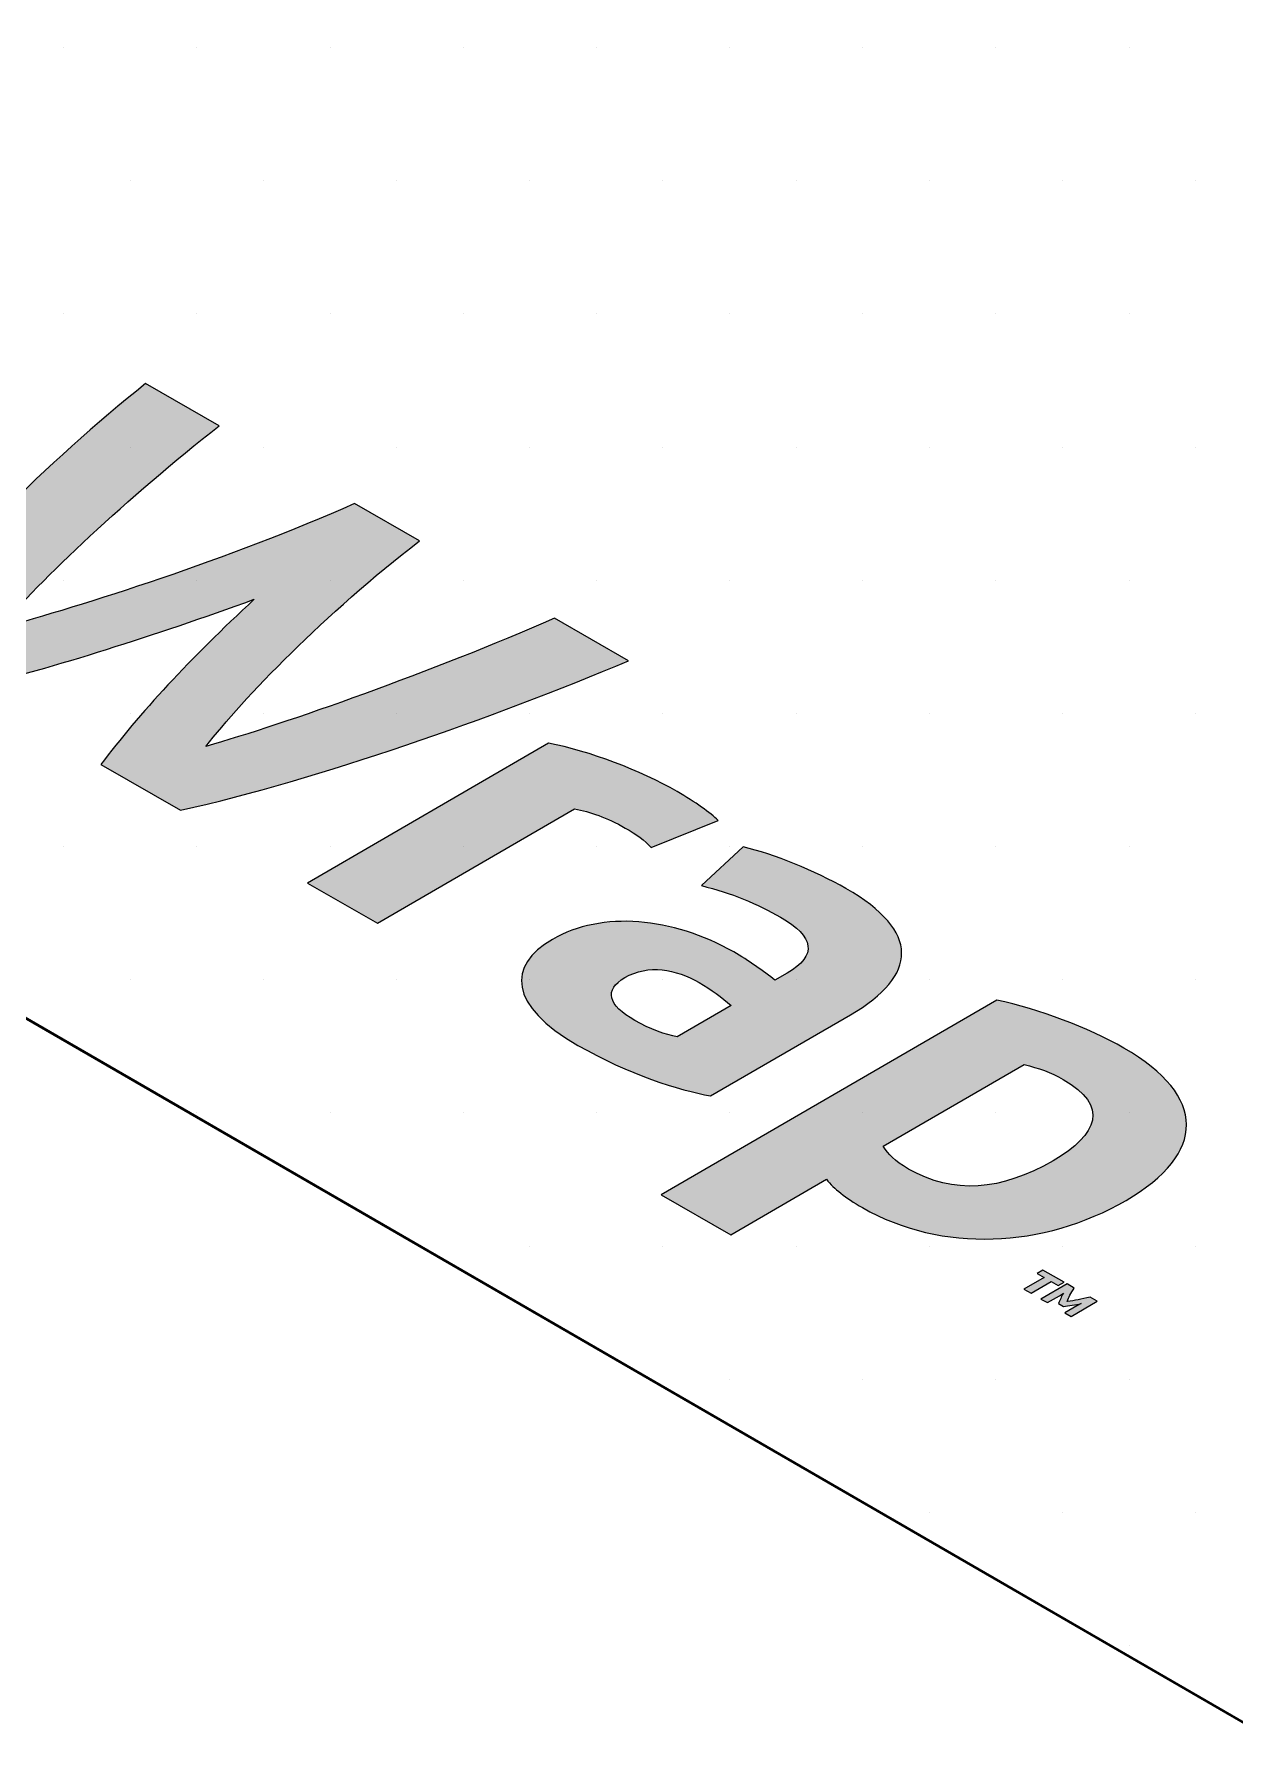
# Model space of a CAD drawing. Header units: inches. Extents: x -26 to 76, y -16 to 22.
# Drawn here: x -4.2837 to -4.1146, y 6.8424 to 7.0841 of the extents above; entities that cross this region are included whole.
import ezdxf

# ---------------------------------------------------------------- set-up
doc = ezdxf.new("R2010")
doc.units = ezdxf.units.IN
doc.header["$MEASUREMENT"] = 0
for name, color, linetype, lineweight in [('.ATI-HATCH', 7, 'Continuous', 0), ('G-ANNO-TTLB', 7, 'Continuous', 0), ('LOGOS', 7, 'Continuous', 0), ('TYVEK', 7, 'Continuous', 0)]:
    doc.layers.add(name, color=color, linetype=linetype, lineweight=lineweight)

# ---------------------------------------------------------------- blocks, each defined once
blk = doc.blocks.new('Block_264')
at = {"layer": 'LOGOS', "true_color": 0x000000, "transparency": 33554687}
h = blk.add_hatch(color=18, dxfattribs=at)
h.dxf.hatch_style = 2
edge = h.paths.add_edge_path()
edge.add_spline(control_points=[(-4.21042, 7.00188), (-4.21042, 7.00188), (-4.19999, 6.99589), (-4.19999, 6.99589), (-4.21922, 6.98786), (-4.24342, 6.97926), (-4.26309, 6.97485), (-4.26309, 6.97485), (-4.27431, 6.98129), (-4.27431, 6.98129), (-4.26896, 6.98844), (-4.26169, 6.99629), (-4.25271, 7.00456), (-4.26704, 6.99937), (-4.28053, 6.99509), (-4.29296, 6.99199), (-4.29296, 6.99199), (-4.30418, 6.99844), (-4.30418, 6.99844), (-4.29629, 7.00962), (-4.28188, 7.02384), (-4.26802, 7.03494), (-4.26802, 7.03494), (-4.25766, 7.029), (-4.25766, 7.029), (-4.27039, 7.01904), (-4.28318, 7.007), (-4.28854, 7.0005), (-4.27718, 7.00355), (-4.2561, 7.01026), (-4.23858, 7.01804), (-4.23858, 7.01804), (-4.22943, 7.01279), (-4.22943, 7.01279), (-4.24273, 7.00259), (-4.25439, 6.99046), (-4.25953, 6.98385), (-4.24838, 6.98702), (-4.22752, 6.99443), (-4.21042, 7.00188)], knot_values=[0, 0, 0, 0, 1, 1, 1, 2, 2, 2, 3, 3, 3, 4, 4, 4, 5, 5, 5, 6, 6, 6, 7, 7, 7, 8, 8, 8, 9, 9, 9, 10, 10, 10, 11, 11, 11, 12, 12, 12, 13, 13, 13, 13], degree=3, periodic=0)
h = blk.add_hatch(color=18, dxfattribs=at)
h.dxf.hatch_style = 2
edge = h.paths.add_edge_path()
edge.add_spline(control_points=[(-4.19317, 6.97749), (-4.1906, 6.97602), (-4.18845, 6.97446), (-4.18738, 6.97343), (-4.18738, 6.97343), (-4.19681, 6.9696), (-4.19681, 6.9696), (-4.1976, 6.97055), (-4.19896, 6.97149), (-4.20046, 6.97235), (-4.20311, 6.97387), (-4.20539, 6.97461), (-4.2076, 6.97506), (-4.2076, 6.97506), (-4.23537, 6.95893), (-4.23537, 6.95893), (-4.23537, 6.95893), (-4.24523, 6.96459), (-4.24523, 6.96459), (-4.24523, 6.96459), (-4.21129, 6.9843), (-4.21129, 6.9843), (-4.20552, 6.98319), (-4.19831, 6.98045), (-4.19317, 6.97749)], knot_values=[0, 0, 0, 0, 1, 1, 1, 2, 2, 2, 3, 3, 3, 4, 4, 4, 5, 5, 5, 6, 6, 6, 7, 7, 7, 8, 8, 8, 8], degree=3, periodic=0)
h = blk.add_hatch(color=18, dxfattribs=at)
h.dxf.hatch_style = 2
edge = h.paths.add_edge_path()
edge.add_spline(control_points=[(-4.19313, 6.94294), (-4.19313, 6.94294), (-4.18555, 6.94735), (-4.18555, 6.94735), (-4.18684, 6.94849), (-4.18834, 6.9496), (-4.19006, 6.95059), (-4.19334, 6.95247), (-4.19719, 6.95321), (-4.20052, 6.95128), (-4.2035, 6.94955), (-4.20291, 6.94741), (-4.19912, 6.94524), (-4.19698, 6.94401), (-4.19477, 6.94323), (-4.19313, 6.94294)], knot_values=[0, 0, 0, 0, 1, 1, 1, 2, 2, 2, 3, 3, 3, 4, 4, 4, 5, 5, 5, 5], degree=3, periodic=0)
edge = h.paths.add_edge_path()
edge.add_spline(control_points=[(-4.20714, 6.94174), (-4.21693, 6.94736), (-4.21711, 6.95295), (-4.21073, 6.95665), (-4.20372, 6.96072), (-4.19382, 6.95979), (-4.18518, 6.9549), (-4.18318, 6.95376), (-4.18089, 6.95211), (-4.17938, 6.95092), (-4.17938, 6.95092), (-4.17768, 6.95191), (-4.17768, 6.95191), (-4.17336, 6.95442), (-4.17381, 6.95705), (-4.1786, 6.9598), (-4.18174, 6.9616), (-4.18559, 6.96324), (-4.18973, 6.96423), (-4.18973, 6.96423), (-4.18386, 6.96969), (-4.18386, 6.96969), (-4.17951, 6.96867), (-4.17373, 6.96633), (-4.16938, 6.96383), (-4.15887, 6.9578), (-4.15918, 6.9516), (-4.16875, 6.94604), (-4.16875, 6.94604), (-4.18845, 6.93461), (-4.18845, 6.93461), (-4.19286, 6.93543), (-4.19999, 6.93764), (-4.20714, 6.94174)], knot_values=[0, 0, 0, 0, 1, 1, 1, 2, 2, 2, 3, 3, 3, 4, 4, 4, 5, 5, 5, 6, 6, 6, 7, 7, 7, 8, 8, 8, 9, 9, 9, 10, 10, 10, 11, 11, 11, 11], degree=3, periodic=0)
h = blk.add_hatch(color=18, dxfattribs=at)
h.dxf.hatch_style = 2
edge = h.paths.add_edge_path()
edge.add_spline(control_points=[(-4.16055, 6.92432), (-4.15426, 6.92071), (-4.14751, 6.92125), (-4.14021, 6.92549), (-4.13383, 6.92919), (-4.13229, 6.93322), (-4.1388, 6.93695), (-4.14058, 6.93797), (-4.14222, 6.93851), (-4.14429, 6.93904), (-4.14429, 6.93904), (-4.16413, 6.92752), (-4.16413, 6.92752), (-4.16334, 6.92641), (-4.16262, 6.92551), (-4.16055, 6.92432)], knot_values=[0, 0, 0, 0, 1, 1, 1, 2, 2, 2, 3, 3, 3, 4, 4, 4, 5, 5, 5, 5], degree=3, periodic=0)
edge = h.paths.add_edge_path()
edge.add_spline(control_points=[(-4.16706, 6.91889), (-4.16956, 6.92033), (-4.17099, 6.92148), (-4.17214, 6.92287), (-4.17214, 6.92287), (-4.1856, 6.91506), (-4.1856, 6.91506), (-4.1856, 6.91506), (-4.19539, 6.92068), (-4.19539, 6.92068), (-4.19539, 6.92068), (-4.14813, 6.94812), (-4.14813, 6.94812), (-4.14221, 6.94685), (-4.13529, 6.94426), (-4.13022, 6.94135), (-4.1185, 6.93462), (-4.11858, 6.92649), (-4.12992, 6.91991), (-4.14154, 6.91316), (-4.15591, 6.91249), (-4.16706, 6.91889)], knot_values=[0, 0, 0, 0, 1, 1, 1, 2, 2, 2, 3, 3, 3, 4, 4, 4, 5, 5, 5, 6, 6, 6, 7, 7, 7, 7], degree=3, periodic=0)
h = blk.add_hatch(color=18, dxfattribs=at)
h.dxf.hatch_style = 2
edge = h.paths.add_edge_path()
edge.add_spline(control_points=[(-4.13722, 6.90755), (-4.13772, 6.90683), (-4.138, 6.90627), (-4.13821, 6.90566), (-4.13715, 6.90579), (-4.13622, 6.90598), (-4.135, 6.90628), (-4.135, 6.90628), (-4.13398, 6.90569), (-4.13398, 6.90569), (-4.13398, 6.90569), (-4.13764, 6.90356), (-4.13764, 6.90356), (-4.13764, 6.90356), (-4.13854, 6.90407), (-4.13854, 6.90407), (-4.13854, 6.90407), (-4.13685, 6.90506), (-4.13685, 6.90506), (-4.13685, 6.90506), (-4.13623, 6.90536), (-4.13623, 6.90536), (-4.13707, 6.90521), (-4.13799, 6.90507), (-4.13875, 6.90497), (-4.13875, 6.90497), (-4.13944, 6.90536), (-4.13944, 6.90536), (-4.13927, 6.90582), (-4.13902, 6.90636), (-4.13876, 6.90685), (-4.13876, 6.90685), (-4.13932, 6.90648), (-4.13932, 6.90648), (-4.13932, 6.90648), (-4.14101, 6.9055), (-4.14101, 6.9055), (-4.14101, 6.9055), (-4.14191, 6.90601), (-4.14191, 6.90601), (-4.14191, 6.90601), (-4.13824, 6.90814), (-4.13824, 6.90814), (-4.13824, 6.90814), (-4.13722, 6.90755), (-4.13722, 6.90755)], knot_values=[0, 0, 0, 0, 1, 1, 1, 2, 2, 2, 3, 3, 3, 4, 4, 4, 5, 5, 5, 6, 6, 6, 7, 7, 7, 8, 8, 8, 9, 9, 9, 10, 10, 10, 11, 11, 11, 12, 12, 12, 13, 13, 13, 14, 14, 14, 15, 15, 15, 15], degree=3, periodic=0)
edge = h.paths.add_edge_path()
edge.add_spline(control_points=[(-4.14146, 6.90904), (-4.14146, 6.90904), (-4.14245, 6.90962), (-4.14245, 6.90962), (-4.14245, 6.90962), (-4.14164, 6.91009), (-4.14164, 6.91009), (-4.14164, 6.91009), (-4.13865, 6.90837), (-4.13865, 6.90837), (-4.13865, 6.90837), (-4.13947, 6.9079), (-4.13947, 6.9079), (-4.13947, 6.9079), (-4.14046, 6.90847), (-4.14046, 6.90847), (-4.14046, 6.90847), (-4.14331, 6.90682), (-4.14331, 6.90682), (-4.14331, 6.90682), (-4.14431, 6.90739), (-4.14431, 6.90739), (-4.14431, 6.90739), (-4.14146, 6.90904), (-4.14146, 6.90904)], knot_values=[0, 0, 0, 0, 1, 1, 1, 2, 2, 2, 3, 3, 3, 4, 4, 4, 5, 5, 5, 6, 6, 6, 7, 7, 7, 8, 8, 8, 8], degree=3, periodic=0)
at = {"layer": 'LOGOS'}
for points, knots in [([(-4.21042, 7.00188), (-4.21042, 7.00188), (-4.19999, 6.99589), (-4.19999, 6.99589), (-4.21922, 6.98786), (-4.24342, 6.97926), (-4.26309, 6.97485), (-4.26309, 6.97485), (-4.27431, 6.98129), (-4.27431, 6.98129), (-4.26896, 6.98844), (-4.26169, 6.99629), (-4.25271, 7.00456), (-4.26704, 6.99937), (-4.28053, 6.99509), (-4.29296, 6.99199), (-4.29296, 6.99199), (-4.30418, 6.99844), (-4.30418, 6.99844), (-4.29629, 7.00962), (-4.28188, 7.02384), (-4.26802, 7.03494), (-4.26802, 7.03494), (-4.25766, 7.029), (-4.25766, 7.029), (-4.27039, 7.01904), (-4.28318, 7.007), (-4.28854, 7.0005), (-4.27718, 7.00355), (-4.2561, 7.01026), (-4.23858, 7.01804), (-4.23858, 7.01804), (-4.22943, 7.01279), (-4.22943, 7.01279), (-4.24273, 7.00259), (-4.25439, 6.99046), (-4.25953, 6.98385), (-4.24838, 6.98702), (-4.22752, 6.99443), (-4.21042, 7.00188)], [0, 0, 0, 0, 1, 1, 1, 2, 2, 2, 3, 3, 3, 4, 4, 4, 5, 5, 5, 6, 6, 6, 7, 7, 7, 8, 8, 8, 9, 9, 9, 10, 10, 10, 11, 11, 11, 12, 12, 12, 13, 13, 13, 13]), ([(-4.19317, 6.97749), (-4.1906, 6.97602), (-4.18845, 6.97446), (-4.18738, 6.97343), (-4.18738, 6.97343), (-4.19681, 6.9696), (-4.19681, 6.9696), (-4.1976, 6.97055), (-4.19896, 6.97149), (-4.20046, 6.97235), (-4.20311, 6.97387), (-4.20539, 6.97461), (-4.2076, 6.97506), (-4.2076, 6.97506), (-4.23537, 6.95893), (-4.23537, 6.95893), (-4.23537, 6.95893), (-4.24523, 6.96459), (-4.24523, 6.96459), (-4.24523, 6.96459), (-4.21129, 6.9843), (-4.21129, 6.9843), (-4.20552, 6.98319), (-4.19831, 6.98045), (-4.19317, 6.97749)], [0, 0, 0, 0, 1, 1, 1, 2, 2, 2, 3, 3, 3, 4, 4, 4, 5, 5, 5, 6, 6, 6, 7, 7, 7, 8, 8, 8, 8]), ([(-4.20714, 6.94174), (-4.21693, 6.94736), (-4.21711, 6.95295), (-4.21073, 6.95665), (-4.20372, 6.96072), (-4.19382, 6.95979), (-4.18518, 6.9549), (-4.18318, 6.95376), (-4.18089, 6.95211), (-4.17938, 6.95092), (-4.17938, 6.95092), (-4.17768, 6.95191), (-4.17768, 6.95191), (-4.17336, 6.95442), (-4.17381, 6.95705), (-4.1786, 6.9598), (-4.18174, 6.9616), (-4.18559, 6.96324), (-4.18973, 6.96423), (-4.18973, 6.96423), (-4.18386, 6.96969), (-4.18386, 6.96969), (-4.17951, 6.96867), (-4.17373, 6.96633), (-4.16938, 6.96383), (-4.15887, 6.9578), (-4.15918, 6.9516), (-4.16875, 6.94604), (-4.16875, 6.94604), (-4.18845, 6.93461), (-4.18845, 6.93461), (-4.19286, 6.93543), (-4.19999, 6.93764), (-4.20714, 6.94174)], [0, 0, 0, 0, 1, 1, 1, 2, 2, 2, 3, 3, 3, 4, 4, 4, 5, 5, 5, 6, 6, 6, 7, 7, 7, 8, 8, 8, 9, 9, 9, 10, 10, 10, 11, 11, 11, 11]), ([(-4.19313, 6.94294), (-4.19313, 6.94294), (-4.18555, 6.94735), (-4.18555, 6.94735), (-4.18684, 6.94849), (-4.18834, 6.9496), (-4.19006, 6.95059), (-4.19334, 6.95247), (-4.19719, 6.95321), (-4.20052, 6.95128), (-4.2035, 6.94955), (-4.20291, 6.94741), (-4.19912, 6.94524), (-4.19698, 6.94401), (-4.19477, 6.94323), (-4.19313, 6.94294)], [0, 0, 0, 0, 1, 1, 1, 2, 2, 2, 3, 3, 3, 4, 4, 4, 5, 5, 5, 5]), ([(-4.16706, 6.91889), (-4.16956, 6.92033), (-4.17099, 6.92148), (-4.17214, 6.92287), (-4.17214, 6.92287), (-4.1856, 6.91506), (-4.1856, 6.91506), (-4.1856, 6.91506), (-4.19539, 6.92068), (-4.19539, 6.92068), (-4.19539, 6.92068), (-4.14813, 6.94812), (-4.14813, 6.94812), (-4.14221, 6.94685), (-4.13529, 6.94426), (-4.13022, 6.94135), (-4.1185, 6.93462), (-4.11858, 6.92649), (-4.12992, 6.91991), (-4.14154, 6.91316), (-4.15591, 6.91249), (-4.16706, 6.91889)], [0, 0, 0, 0, 1, 1, 1, 2, 2, 2, 3, 3, 3, 4, 4, 4, 5, 5, 5, 6, 6, 6, 7, 7, 7, 7]), ([(-4.16055, 6.92432), (-4.15426, 6.92071), (-4.14751, 6.92125), (-4.14021, 6.92549), (-4.13383, 6.92919), (-4.13229, 6.93322), (-4.1388, 6.93695), (-4.14058, 6.93797), (-4.14222, 6.93851), (-4.14429, 6.93904), (-4.14429, 6.93904), (-4.16413, 6.92752), (-4.16413, 6.92752), (-4.16334, 6.92641), (-4.16262, 6.92551), (-4.16055, 6.92432)], [0, 0, 0, 0, 1, 1, 1, 2, 2, 2, 3, 3, 3, 4, 4, 4, 5, 5, 5, 5]), ([(-4.14146, 6.90904), (-4.14146, 6.90904), (-4.14245, 6.90962), (-4.14245, 6.90962), (-4.14245, 6.90962), (-4.14164, 6.91009), (-4.14164, 6.91009), (-4.14164, 6.91009), (-4.13865, 6.90837), (-4.13865, 6.90837), (-4.13865, 6.90837), (-4.13947, 6.9079), (-4.13947, 6.9079), (-4.13947, 6.9079), (-4.14046, 6.90847), (-4.14046, 6.90847), (-4.14046, 6.90847), (-4.14331, 6.90682), (-4.14331, 6.90682), (-4.14331, 6.90682), (-4.14431, 6.90739), (-4.14431, 6.90739), (-4.14431, 6.90739), (-4.14146, 6.90904), (-4.14146, 6.90904)], [0, 0, 0, 0, 1, 1, 1, 2, 2, 2, 3, 3, 3, 4, 4, 4, 5, 5, 5, 6, 6, 6, 7, 7, 7, 8, 8, 8, 8]), ([(-4.13722, 6.90755), (-4.13772, 6.90683), (-4.138, 6.90627), (-4.13821, 6.90566), (-4.13715, 6.90579), (-4.13622, 6.90598), (-4.135, 6.90628), (-4.135, 6.90628), (-4.13398, 6.90569), (-4.13398, 6.90569), (-4.13398, 6.90569), (-4.13764, 6.90356), (-4.13764, 6.90356), (-4.13764, 6.90356), (-4.13854, 6.90407), (-4.13854, 6.90407), (-4.13854, 6.90407), (-4.13685, 6.90506), (-4.13685, 6.90506), (-4.13685, 6.90506), (-4.13623, 6.90536), (-4.13623, 6.90536), (-4.13707, 6.90521), (-4.13799, 6.90507), (-4.13875, 6.90497), (-4.13875, 6.90497), (-4.13944, 6.90536), (-4.13944, 6.90536), (-4.13927, 6.90582), (-4.13902, 6.90636), (-4.13876, 6.90685), (-4.13876, 6.90685), (-4.13932, 6.90648), (-4.13932, 6.90648), (-4.13932, 6.90648), (-4.14101, 6.9055), (-4.14101, 6.9055), (-4.14101, 6.9055), (-4.14191, 6.90601), (-4.14191, 6.90601), (-4.14191, 6.90601), (-4.13824, 6.90814), (-4.13824, 6.90814), (-4.13824, 6.90814), (-4.13722, 6.90755), (-4.13722, 6.90755)], [0, 0, 0, 0, 1, 1, 1, 2, 2, 2, 3, 3, 3, 4, 4, 4, 5, 5, 5, 6, 6, 6, 7, 7, 7, 8, 8, 8, 9, 9, 9, 10, 10, 10, 11, 11, 11, 12, 12, 12, 13, 13, 13, 14, 14, 14, 15, 15, 15, 15])]:
    blk.add_open_spline(points, degree=3, knots=knots, dxfattribs=at)
blk = doc.blocks.new('Block_265')
at = {"layer": 'LOGOS', "true_color": 0x000000, "transparency": 33554687}
h = blk.add_hatch(color=18, dxfattribs=at)
h.dxf.hatch_style = 2
edge = h.paths.add_edge_path()
edge.add_spline(control_points=[(-4.37154, 7.13815), (-4.37382, 7.13683), (-4.37373, 7.1343), (-4.37167, 7.131), (-4.37167, 7.131), (-4.35922, 7.13823), (-4.35922, 7.13823), (-4.36493, 7.13941), (-4.36928, 7.13946), (-4.37154, 7.13815)], knot_values=[0, 0, 0, 0, 1, 1, 1, 2, 2, 2, 3, 3, 3, 3], degree=3, periodic=0)
h = blk.add_hatch(color=18, dxfattribs=at)
h.dxf.hatch_style = 2
edge = h.paths.add_edge_path()
edge.add_spline(control_points=[(-4.3588, 7.12496), (-4.35976, 7.1244), (-4.36065, 7.12455), (-4.36135, 7.12495), (-4.36188, 7.12526), (-4.36252, 7.12585), (-4.36301, 7.12634), (-4.36301, 7.12634), (-4.35111, 7.13326), (-4.35111, 7.13326), (-4.35025, 7.13297), (-4.34923, 7.1326), (-4.34869, 7.1323), (-4.348, 7.1319), (-4.34774, 7.13138), (-4.34869, 7.13083), (-4.34869, 7.13083), (-4.3588, 7.12496), (-4.3588, 7.12496)], knot_values=[0, 0, 0, 0, 1, 1, 1, 2, 2, 2, 3, 3, 3, 4, 4, 4, 5, 5, 5, 6, 6, 6, 6], degree=3, periodic=0)
edge = h.paths.add_edge_path()
edge.add_spline(control_points=[(-4.34512, 7.13384), (-4.34621, 7.13447), (-4.3481, 7.13518), (-4.35181, 7.13631), (-4.35181, 7.13631), (-4.36831, 7.12673), (-4.36831, 7.12673), (-4.36657, 7.12486), (-4.36509, 7.12351), (-4.364, 7.12288), (-4.3615, 7.12144), (-4.35856, 7.12151), (-4.35612, 7.12293), (-4.35612, 7.12293), (-4.34517, 7.12929), (-4.34517, 7.12929), (-4.34273, 7.13071), (-4.34262, 7.1324), (-4.34512, 7.13384)], knot_values=[0, 0, 0, 0, 1, 1, 1, 2, 2, 2, 3, 3, 3, 4, 4, 4, 5, 5, 5, 6, 6, 6, 6], degree=3, periodic=0)
h = blk.add_hatch(color=18, dxfattribs=at)
h.dxf.hatch_style = 2
edge = h.paths.add_edge_path()
edge.add_spline(control_points=[(-4.34889, 7.11704), (-4.34985, 7.11648), (-4.35079, 7.11632), (-4.35184, 7.1171), (-4.35288, 7.11786), (-4.3527, 7.11832), (-4.35157, 7.11898), (-4.35157, 7.11898), (-4.33361, 7.12941), (-4.33361, 7.12941), (-4.33448, 7.12981), (-4.33647, 7.13068), (-4.33733, 7.13104), (-4.33733, 7.13104), (-4.35549, 7.1205), (-4.35549, 7.1205), (-4.35839, 7.11881), (-4.3581, 7.11734), (-4.35512, 7.11519), (-4.3524, 7.11322), (-4.34897, 7.11304), (-4.34575, 7.11491), (-4.34575, 7.11491), (-4.32656, 7.12605), (-4.32656, 7.12605), (-4.32724, 7.1264), (-4.32952, 7.1275), (-4.33027, 7.12785), (-4.33027, 7.12785), (-4.34889, 7.11704), (-4.34889, 7.11704)], knot_values=[0, 0, 0, 0, 1, 1, 1, 2, 2, 2, 3, 3, 3, 4, 4, 4, 5, 5, 5, 6, 6, 6, 7, 7, 7, 8, 8, 8, 9, 9, 9, 10, 10, 10, 10], degree=3, periodic=0)
h = blk.add_hatch(color=18, dxfattribs=at)
h.dxf.hatch_style = 2
edge = h.paths.add_edge_path()
edge.add_spline(control_points=[(-4.32852, 7.11445), (-4.32956, 7.11385), (-4.33045, 7.11375), (-4.33185, 7.11455), (-4.33185, 7.11455), (-4.33305, 7.11524), (-4.33305, 7.11524), (-4.33305, 7.11524), (-4.32352, 7.12077), (-4.32352, 7.12077), (-4.32295, 7.12048), (-4.32266, 7.12032), (-4.32234, 7.12014), (-4.32083, 7.11928), (-4.32109, 7.11877), (-4.32215, 7.11815), (-4.32215, 7.11815), (-4.32852, 7.11445), (-4.32852, 7.11445)], knot_values=[0, 0, 0, 0, 1, 1, 1, 2, 2, 2, 3, 3, 3, 4, 4, 4, 5, 5, 5, 6, 6, 6, 6], degree=3, periodic=0)
edge = h.paths.add_edge_path()
edge.add_spline(control_points=[(-4.31876, 7.12198), (-4.31936, 7.12233), (-4.32161, 7.12353), (-4.32372, 7.12461), (-4.32372, 7.12461), (-4.3479, 7.11057), (-4.3479, 7.11057), (-4.34725, 7.11016), (-4.34556, 7.10909), (-4.34462, 7.10852), (-4.34462, 7.10852), (-4.33641, 7.11329), (-4.33641, 7.11329), (-4.33641, 7.11329), (-4.33507, 7.11252), (-4.33507, 7.11252), (-4.33147, 7.11046), (-4.32838, 7.11053), (-4.32531, 7.11232), (-4.32531, 7.11232), (-4.31819, 7.11645), (-4.31819, 7.11645), (-4.31518, 7.1182), (-4.31536, 7.12003), (-4.31876, 7.12198)], knot_values=[0, 0, 0, 0, 1, 1, 1, 2, 2, 2, 3, 3, 3, 4, 4, 4, 5, 5, 5, 6, 6, 6, 7, 7, 7, 8, 8, 8, 8], degree=3, periodic=0)
h = blk.add_hatch(color=18, dxfattribs=at)
h.dxf.hatch_style = 2
edge = h.paths.add_edge_path()
edge.add_spline(control_points=[(-4.32473, 7.10252), (-4.32568, 7.10197), (-4.3265, 7.10187), (-4.32775, 7.10254), (-4.32903, 7.10324), (-4.32884, 7.10374), (-4.32785, 7.10432), (-4.32785, 7.10432), (-4.31278, 7.11307), (-4.31278, 7.11307), (-4.31179, 7.11364), (-4.3109, 7.11377), (-4.30969, 7.11303), (-4.30851, 7.11231), (-4.3087, 7.11183), (-4.30966, 7.11127), (-4.30966, 7.11127), (-4.32473, 7.10252), (-4.32473, 7.10252)], knot_values=[0, 0, 0, 0, 1, 1, 1, 2, 2, 2, 3, 3, 3, 4, 4, 4, 5, 5, 5, 6, 6, 6, 6], degree=3, periodic=0)
edge = h.paths.add_edge_path()
edge.add_spline(control_points=[(-4.30631, 7.11499), (-4.30933, 7.1169), (-4.31261, 7.11718), (-4.3158, 7.11533), (-4.3158, 7.11533), (-4.33161, 7.10615), (-4.33161, 7.10615), (-4.33497, 7.1042), (-4.33464, 7.10241), (-4.33114, 7.10057), (-4.32772, 7.09877), (-4.32477, 7.09851), (-4.3212, 7.10058), (-4.3212, 7.10058), (-4.3061, 7.10934), (-4.3061, 7.10934), (-4.3027, 7.11132), (-4.30303, 7.11291), (-4.30631, 7.11499)], knot_values=[0, 0, 0, 0, 1, 1, 1, 2, 2, 2, 3, 3, 3, 4, 4, 4, 5, 5, 5, 6, 6, 6, 6], degree=3, periodic=0)
h = blk.add_hatch(color=18, dxfattribs=at)
h.dxf.hatch_style = 2
edge = h.paths.add_edge_path()
edge.add_spline(control_points=[(-4.30528, 7.09885), (-4.30528, 7.09885), (-4.29678, 7.10816), (-4.29678, 7.10816), (-4.29768, 7.10884), (-4.29879, 7.10963), (-4.29967, 7.11024), (-4.29967, 7.11024), (-4.32287, 7.09677), (-4.32287, 7.09677), (-4.32213, 7.09642), (-4.3202, 7.09554), (-4.3192, 7.09509), (-4.3192, 7.09509), (-4.3058, 7.10318), (-4.3058, 7.10318), (-4.3058, 7.10318), (-4.31492, 7.09325), (-4.31492, 7.09325), (-4.31393, 7.09284), (-4.31246, 7.09224), (-4.31149, 7.09186), (-4.31149, 7.09186), (-4.2911, 7.1037), (-4.2911, 7.1037), (-4.29179, 7.10429), (-4.29309, 7.10533), (-4.29372, 7.10583), (-4.29372, 7.10583), (-4.30528, 7.09885), (-4.30528, 7.09885)], knot_values=[0, 0, 0, 0, 1, 1, 1, 2, 2, 2, 3, 3, 3, 4, 4, 4, 5, 5, 5, 6, 6, 6, 7, 7, 7, 8, 8, 8, 9, 9, 9, 10, 10, 10, 10], degree=3, periodic=0)
h = blk.add_hatch(color=18, dxfattribs=at)
h.dxf.hatch_style = 2
edge = h.paths.add_edge_path()
edge.add_spline(control_points=[(-4.29297, 7.10066), (-4.29228, 7.10008), (-4.29161, 7.0995), (-4.29097, 7.09893), (-4.29097, 7.09893), (-4.3064, 7.08998), (-4.3064, 7.08998), (-4.30547, 7.08965), (-4.30372, 7.08906), (-4.30252, 7.08869), (-4.30252, 7.08869), (-4.28863, 7.09675), (-4.28863, 7.09675), (-4.28797, 7.09611), (-4.28736, 7.09549), (-4.28681, 7.09492), (-4.28681, 7.09492), (-4.28384, 7.09665), (-4.28384, 7.09665), (-4.28542, 7.09853), (-4.28734, 7.10042), (-4.28975, 7.10253), (-4.28975, 7.10253), (-4.29297, 7.10066), (-4.29297, 7.10066)], knot_values=[0, 0, 0, 0, 1, 1, 1, 2, 2, 2, 3, 3, 3, 4, 4, 4, 5, 5, 5, 6, 6, 6, 7, 7, 7, 8, 8, 8, 8], degree=3, periodic=0)
h = blk.add_hatch(color=18, dxfattribs=at)
h.dxf.hatch_style = 2
edge = h.paths.add_edge_path()
edge.add_spline(control_points=[(-4.28169, 7.08657), (-4.28398, 7.08524), (-4.28835, 7.08528), (-4.29408, 7.08646), (-4.29408, 7.08646), (-4.28162, 7.09369), (-4.28162, 7.09369), (-4.27955, 7.09039), (-4.27943, 7.08788), (-4.28169, 7.08657)], knot_values=[0, 0, 0, 0, 1, 1, 1, 2, 2, 2, 3, 3, 3, 3], degree=3, periodic=0)
h = blk.add_hatch(color=18, dxfattribs=at)
h.dxf.hatch_style = 2
edge = h.paths.add_edge_path()
edge.add_spline(control_points=[(-4.29101, 7.08326), (-4.29101, 7.08326), (-4.29064, 7.08305), (-4.29064, 7.08305), (-4.29064, 7.08305), (-4.29095, 7.08224), (-4.29095, 7.08224), (-4.29095, 7.08224), (-4.28955, 7.08242), (-4.28955, 7.08242), (-4.28955, 7.08242), (-4.28919, 7.08221), (-4.28919, 7.08221), (-4.28919, 7.08221), (-4.29098, 7.08117), (-4.29098, 7.08117), (-4.29098, 7.08117), (-4.29132, 7.08136), (-4.29132, 7.08136), (-4.29132, 7.08136), (-4.29004, 7.0821), (-4.29004, 7.0821), (-4.29004, 7.0821), (-4.29146, 7.08193), (-4.29146, 7.08193), (-4.29146, 7.08193), (-4.29149, 7.08195), (-4.29149, 7.08195), (-4.29149, 7.08195), (-4.2912, 7.08277), (-4.2912, 7.08277), (-4.2912, 7.08277), (-4.29247, 7.08202), (-4.29247, 7.08202), (-4.29247, 7.08202), (-4.29281, 7.08222), (-4.29281, 7.08222), (-4.29281, 7.08222), (-4.29101, 7.08326), (-4.29101, 7.08326)], knot_values=[0, 0, 0, 0, 1, 1, 1, 2, 2, 2, 3, 3, 3, 4, 4, 4, 5, 5, 5, 6, 6, 6, 7, 7, 7, 8, 8, 8, 9, 9, 9, 10, 10, 10, 11, 11, 11, 12, 12, 12, 13, 13, 13, 13], degree=3, periodic=0)
edge = h.paths.add_edge_path()
edge.add_spline(control_points=[(-4.29262, 7.08382), (-4.29262, 7.08382), (-4.29318, 7.08414), (-4.29318, 7.08414), (-4.29318, 7.08414), (-4.29286, 7.08432), (-4.29286, 7.08432), (-4.29286, 7.08432), (-4.2914, 7.08348), (-4.2914, 7.08348), (-4.2914, 7.08348), (-4.29171, 7.0833), (-4.29171, 7.0833), (-4.29171, 7.0833), (-4.29227, 7.08362), (-4.29227, 7.08362), (-4.29227, 7.08362), (-4.29375, 7.08276), (-4.29375, 7.08276), (-4.29375, 7.08276), (-4.2941, 7.08296), (-4.2941, 7.08296), (-4.2941, 7.08296), (-4.29262, 7.08382), (-4.29262, 7.08382)], knot_values=[0, 0, 0, 0, 1, 1, 1, 2, 2, 2, 3, 3, 3, 4, 4, 4, 5, 5, 5, 6, 6, 6, 7, 7, 7, 8, 8, 8, 8], degree=3, periodic=0)
at = {"layer": 'LOGOS'}
for points, knots in [([(-4.37154, 7.13815), (-4.37382, 7.13683), (-4.37373, 7.1343), (-4.37167, 7.131), (-4.37167, 7.131), (-4.35922, 7.13823), (-4.35922, 7.13823), (-4.36493, 7.13941), (-4.36928, 7.13946), (-4.37154, 7.13815)], [0, 0, 0, 0, 1, 1, 1, 2, 2, 2, 3, 3, 3, 3]), ([(-4.34512, 7.13384), (-4.34621, 7.13447), (-4.3481, 7.13518), (-4.35181, 7.13631), (-4.35181, 7.13631), (-4.36831, 7.12673), (-4.36831, 7.12673), (-4.36657, 7.12486), (-4.36509, 7.12351), (-4.364, 7.12288), (-4.3615, 7.12144), (-4.35856, 7.12151), (-4.35612, 7.12293), (-4.35612, 7.12293), (-4.34517, 7.12929), (-4.34517, 7.12929), (-4.34273, 7.13071), (-4.34262, 7.1324), (-4.34512, 7.13384)], [0, 0, 0, 0, 1, 1, 1, 2, 2, 2, 3, 3, 3, 4, 4, 4, 5, 5, 5, 6, 6, 6, 6]), ([(-4.3588, 7.12496), (-4.35976, 7.1244), (-4.36065, 7.12455), (-4.36135, 7.12495), (-4.36188, 7.12526), (-4.36252, 7.12585), (-4.36301, 7.12634), (-4.36301, 7.12634), (-4.35111, 7.13326), (-4.35111, 7.13326), (-4.35025, 7.13297), (-4.34923, 7.1326), (-4.34869, 7.1323), (-4.348, 7.1319), (-4.34774, 7.13138), (-4.34869, 7.13083), (-4.34869, 7.13083), (-4.3588, 7.12496), (-4.3588, 7.12496)], [0, 0, 0, 0, 1, 1, 1, 2, 2, 2, 3, 3, 3, 4, 4, 4, 5, 5, 5, 6, 6, 6, 6]), ([(-4.34889, 7.11704), (-4.34985, 7.11648), (-4.35079, 7.11632), (-4.35184, 7.1171), (-4.35288, 7.11786), (-4.3527, 7.11832), (-4.35157, 7.11898), (-4.35157, 7.11898), (-4.33361, 7.12941), (-4.33361, 7.12941), (-4.33448, 7.12981), (-4.33647, 7.13068), (-4.33733, 7.13104), (-4.33733, 7.13104), (-4.35549, 7.1205), (-4.35549, 7.1205), (-4.35839, 7.11881), (-4.3581, 7.11734), (-4.35512, 7.11519), (-4.3524, 7.11322), (-4.34897, 7.11304), (-4.34575, 7.11491), (-4.34575, 7.11491), (-4.32656, 7.12605), (-4.32656, 7.12605), (-4.32724, 7.1264), (-4.32952, 7.1275), (-4.33027, 7.12785), (-4.33027, 7.12785), (-4.34889, 7.11704), (-4.34889, 7.11704)], [0, 0, 0, 0, 1, 1, 1, 2, 2, 2, 3, 3, 3, 4, 4, 4, 5, 5, 5, 6, 6, 6, 7, 7, 7, 8, 8, 8, 9, 9, 9, 10, 10, 10, 10]), ([(-4.31876, 7.12198), (-4.31936, 7.12233), (-4.32161, 7.12353), (-4.32372, 7.12461), (-4.32372, 7.12461), (-4.3479, 7.11057), (-4.3479, 7.11057), (-4.34725, 7.11016), (-4.34556, 7.10909), (-4.34462, 7.10852), (-4.34462, 7.10852), (-4.33641, 7.11329), (-4.33641, 7.11329), (-4.33641, 7.11329), (-4.33507, 7.11252), (-4.33507, 7.11252), (-4.33147, 7.11046), (-4.32838, 7.11053), (-4.32531, 7.11232), (-4.32531, 7.11232), (-4.31819, 7.11645), (-4.31819, 7.11645), (-4.31518, 7.1182), (-4.31536, 7.12003), (-4.31876, 7.12198)], [0, 0, 0, 0, 1, 1, 1, 2, 2, 2, 3, 3, 3, 4, 4, 4, 5, 5, 5, 6, 6, 6, 7, 7, 7, 8, 8, 8, 8]), ([(-4.32852, 7.11445), (-4.32956, 7.11385), (-4.33045, 7.11375), (-4.33185, 7.11455), (-4.33185, 7.11455), (-4.33305, 7.11524), (-4.33305, 7.11524), (-4.33305, 7.11524), (-4.32352, 7.12077), (-4.32352, 7.12077), (-4.32295, 7.12048), (-4.32266, 7.12032), (-4.32234, 7.12014), (-4.32083, 7.11928), (-4.32109, 7.11877), (-4.32215, 7.11815), (-4.32215, 7.11815), (-4.32852, 7.11445), (-4.32852, 7.11445)], [0, 0, 0, 0, 1, 1, 1, 2, 2, 2, 3, 3, 3, 4, 4, 4, 5, 5, 5, 6, 6, 6, 6]), ([(-4.30631, 7.11499), (-4.30933, 7.1169), (-4.31261, 7.11718), (-4.3158, 7.11533), (-4.3158, 7.11533), (-4.33161, 7.10615), (-4.33161, 7.10615), (-4.33497, 7.1042), (-4.33464, 7.10241), (-4.33114, 7.10057), (-4.32772, 7.09877), (-4.32477, 7.09851), (-4.3212, 7.10058), (-4.3212, 7.10058), (-4.3061, 7.10934), (-4.3061, 7.10934), (-4.3027, 7.11132), (-4.30303, 7.11291), (-4.30631, 7.11499)], [0, 0, 0, 0, 1, 1, 1, 2, 2, 2, 3, 3, 3, 4, 4, 4, 5, 5, 5, 6, 6, 6, 6]), ([(-4.32473, 7.10252), (-4.32568, 7.10197), (-4.3265, 7.10187), (-4.32775, 7.10254), (-4.32903, 7.10324), (-4.32884, 7.10374), (-4.32785, 7.10432), (-4.32785, 7.10432), (-4.31278, 7.11307), (-4.31278, 7.11307), (-4.31179, 7.11364), (-4.3109, 7.11377), (-4.30969, 7.11303), (-4.30851, 7.11231), (-4.3087, 7.11183), (-4.30966, 7.11127), (-4.30966, 7.11127), (-4.32473, 7.10252), (-4.32473, 7.10252)], [0, 0, 0, 0, 1, 1, 1, 2, 2, 2, 3, 3, 3, 4, 4, 4, 5, 5, 5, 6, 6, 6, 6]), ([(-4.30528, 7.09885), (-4.30528, 7.09885), (-4.29678, 7.10816), (-4.29678, 7.10816), (-4.29768, 7.10884), (-4.29879, 7.10963), (-4.29967, 7.11024), (-4.29967, 7.11024), (-4.32287, 7.09677), (-4.32287, 7.09677), (-4.32213, 7.09642), (-4.3202, 7.09554), (-4.3192, 7.09509), (-4.3192, 7.09509), (-4.3058, 7.10318), (-4.3058, 7.10318), (-4.3058, 7.10318), (-4.31492, 7.09325), (-4.31492, 7.09325), (-4.31393, 7.09284), (-4.31246, 7.09224), (-4.31149, 7.09186), (-4.31149, 7.09186), (-4.2911, 7.1037), (-4.2911, 7.1037), (-4.29179, 7.10429), (-4.29309, 7.10533), (-4.29372, 7.10583), (-4.29372, 7.10583), (-4.30528, 7.09885), (-4.30528, 7.09885)], [0, 0, 0, 0, 1, 1, 1, 2, 2, 2, 3, 3, 3, 4, 4, 4, 5, 5, 5, 6, 6, 6, 7, 7, 7, 8, 8, 8, 9, 9, 9, 10, 10, 10, 10]), ([(-4.29297, 7.10066), (-4.29228, 7.10008), (-4.29161, 7.0995), (-4.29097, 7.09893), (-4.29097, 7.09893), (-4.3064, 7.08998), (-4.3064, 7.08998), (-4.30547, 7.08965), (-4.30372, 7.08906), (-4.30252, 7.08869), (-4.30252, 7.08869), (-4.28863, 7.09675), (-4.28863, 7.09675), (-4.28797, 7.09611), (-4.28736, 7.09549), (-4.28681, 7.09492), (-4.28681, 7.09492), (-4.28384, 7.09665), (-4.28384, 7.09665), (-4.28542, 7.09853), (-4.28734, 7.10042), (-4.28975, 7.10253), (-4.28975, 7.10253), (-4.29297, 7.10066), (-4.29297, 7.10066)], [0, 0, 0, 0, 1, 1, 1, 2, 2, 2, 3, 3, 3, 4, 4, 4, 5, 5, 5, 6, 6, 6, 7, 7, 7, 8, 8, 8, 8]), ([(-4.28169, 7.08657), (-4.28398, 7.08524), (-4.28835, 7.08528), (-4.29408, 7.08646), (-4.29408, 7.08646), (-4.28162, 7.09369), (-4.28162, 7.09369), (-4.27955, 7.09039), (-4.27943, 7.08788), (-4.28169, 7.08657)], [0, 0, 0, 0, 1, 1, 1, 2, 2, 2, 3, 3, 3, 3]), ([(-4.29262, 7.08382), (-4.29262, 7.08382), (-4.29318, 7.08414), (-4.29318, 7.08414), (-4.29318, 7.08414), (-4.29286, 7.08432), (-4.29286, 7.08432), (-4.29286, 7.08432), (-4.2914, 7.08348), (-4.2914, 7.08348), (-4.2914, 7.08348), (-4.29171, 7.0833), (-4.29171, 7.0833), (-4.29171, 7.0833), (-4.29227, 7.08362), (-4.29227, 7.08362), (-4.29227, 7.08362), (-4.29375, 7.08276), (-4.29375, 7.08276), (-4.29375, 7.08276), (-4.2941, 7.08296), (-4.2941, 7.08296), (-4.2941, 7.08296), (-4.29262, 7.08382), (-4.29262, 7.08382)], [0, 0, 0, 0, 1, 1, 1, 2, 2, 2, 3, 3, 3, 4, 4, 4, 5, 5, 5, 6, 6, 6, 7, 7, 7, 8, 8, 8, 8]), ([(-4.29101, 7.08326), (-4.29101, 7.08326), (-4.29064, 7.08305), (-4.29064, 7.08305), (-4.29064, 7.08305), (-4.29095, 7.08224), (-4.29095, 7.08224), (-4.29095, 7.08224), (-4.28955, 7.08242), (-4.28955, 7.08242), (-4.28955, 7.08242), (-4.28919, 7.08221), (-4.28919, 7.08221), (-4.28919, 7.08221), (-4.29098, 7.08117), (-4.29098, 7.08117), (-4.29098, 7.08117), (-4.29132, 7.08136), (-4.29132, 7.08136), (-4.29132, 7.08136), (-4.29004, 7.0821), (-4.29004, 7.0821), (-4.29004, 7.0821), (-4.29146, 7.08193), (-4.29146, 7.08193), (-4.29146, 7.08193), (-4.29149, 7.08195), (-4.29149, 7.08195), (-4.29149, 7.08195), (-4.2912, 7.08277), (-4.2912, 7.08277), (-4.2912, 7.08277), (-4.29247, 7.08202), (-4.29247, 7.08202), (-4.29247, 7.08202), (-4.29281, 7.08222), (-4.29281, 7.08222), (-4.29281, 7.08222), (-4.29101, 7.08326), (-4.29101, 7.08326)], [0, 0, 0, 0, 1, 1, 1, 2, 2, 2, 3, 3, 3, 4, 4, 4, 5, 5, 5, 6, 6, 6, 7, 7, 7, 8, 8, 8, 9, 9, 9, 10, 10, 10, 11, 11, 11, 12, 12, 12, 13, 13, 13, 13])]:
    blk.add_open_spline(points, degree=3, knots=knots, dxfattribs=at)
blk = doc.blocks.new('Block_263')
at = {"layer": 'LOGOS'}
for name in ['Block_265', 'Block_264']:
    blk.add_blockref(name, (0, 0), dxfattribs=at)
blk = doc.blocks.new('Block_339')
at = {"layer": '.ATI-HATCH'}
blk.add_lwpolyline([(-4.09919, 7.33076), (-4.52746, 7.086), (-3.38017, 6.4223), (-3.38017, 6.8157), (-3.2926, 6.86575)], close=True, dxfattribs=at)
at = {"layer": '.ATI-HATCH', "color": 8, "lineweight": 0, "true_color": 0x808080}
for points in [[(-4.27955, 7.08226), (-4.27955, 7.08226), (-4.27955, 7.08226), (-4.27955, 7.08226)], [(-4.2608, 7.08226), (-4.2608, 7.08226), (-4.2608, 7.08226), (-4.2608, 7.08226)], [(-4.24204, 7.08226), (-4.24204, 7.08226), (-4.24204, 7.08226), (-4.24204, 7.08226)], [(-4.22329, 7.08226), (-4.22329, 7.08226), (-4.22329, 7.08226), (-4.22329, 7.08226)], [(-4.20453, 7.08226), (-4.20453, 7.08226), (-4.20453, 7.08226), (-4.20453, 7.08226)], [(-4.18578, 7.08226), (-4.18578, 7.08226), (-4.18578, 7.08226), (-4.18578, 7.08226)], [(-4.16702, 7.08226), (-4.16702, 7.08226), (-4.16702, 7.08226), (-4.16702, 7.08226)], [(-4.14826, 7.08226), (-4.14826, 7.08226), (-4.14826, 7.08226), (-4.14826, 7.08226)], [(-4.12951, 7.08226), (-4.12951, 7.08226), (-4.12951, 7.08226), (-4.12951, 7.08226)], [(-4.27018, 7.06351), (-4.27018, 7.06351), (-4.27018, 7.06351), (-4.27018, 7.06351)], [(-4.25142, 7.06351), (-4.25142, 7.06351), (-4.25142, 7.06351), (-4.25142, 7.06351)], [(-4.23266, 7.06351), (-4.23266, 7.06351), (-4.23266, 7.06351), (-4.23266, 7.06351)], [(-4.21391, 7.06351), (-4.21391, 7.06351), (-4.21391, 7.06351), (-4.21391, 7.06351)], [(-4.19515, 7.06351), (-4.19515, 7.06351), (-4.19515, 7.06351), (-4.19515, 7.06351)], [(-4.1764, 7.06351), (-4.1764, 7.06351), (-4.1764, 7.06351), (-4.1764, 7.06351)], [(-4.15764, 7.06351), (-4.15764, 7.06351), (-4.15764, 7.06351), (-4.15764, 7.06351)], [(-4.13889, 7.06351), (-4.13889, 7.06351), (-4.13889, 7.06351), (-4.13889, 7.06351)], [(-4.12013, 7.06351), (-4.12013, 7.06351), (-4.12013, 7.06351), (-4.12013, 7.06351)], [(-4.27955, 7.04475), (-4.27955, 7.04475), (-4.27955, 7.04475), (-4.27955, 7.04475)], [(-4.2608, 7.04475), (-4.2608, 7.04475), (-4.2608, 7.04475), (-4.2608, 7.04475)], [(-4.24204, 7.04475), (-4.24204, 7.04475), (-4.24204, 7.04475), (-4.24204, 7.04475)], [(-4.22329, 7.04475), (-4.22329, 7.04475), (-4.22329, 7.04475), (-4.22329, 7.04475)], [(-4.20453, 7.04475), (-4.20453, 7.04475), (-4.20453, 7.04475), (-4.20453, 7.04475)], [(-4.18578, 7.04475), (-4.18578, 7.04475), (-4.18578, 7.04475), (-4.18578, 7.04475)], [(-4.16702, 7.04475), (-4.16702, 7.04475), (-4.16702, 7.04475), (-4.16702, 7.04475)], [(-4.14826, 7.04475), (-4.14826, 7.04475), (-4.14826, 7.04475), (-4.14826, 7.04475)], [(-4.12951, 7.04475), (-4.12951, 7.04475), (-4.12951, 7.04475), (-4.12951, 7.04475)], [(-4.27018, 7.026), (-4.27018, 7.026), (-4.27018, 7.026), (-4.27018, 7.026)], [(-4.25142, 7.026), (-4.25142, 7.026), (-4.25142, 7.026), (-4.25142, 7.026)], [(-4.23266, 7.026), (-4.23266, 7.026), (-4.23266, 7.026), (-4.23266, 7.026)], [(-4.21391, 7.026), (-4.21391, 7.026), (-4.21391, 7.026), (-4.21391, 7.026)], [(-4.19515, 7.026), (-4.19515, 7.026), (-4.19515, 7.026), (-4.19515, 7.026)], [(-4.1764, 7.026), (-4.1764, 7.026), (-4.1764, 7.026), (-4.1764, 7.026)], [(-4.15764, 7.026), (-4.15764, 7.026), (-4.15764, 7.026), (-4.15764, 7.026)], [(-4.13889, 7.026), (-4.13889, 7.026), (-4.13889, 7.026), (-4.13889, 7.026)], [(-4.12013, 7.026), (-4.12013, 7.026), (-4.12013, 7.026), (-4.12013, 7.026)], [(-4.27955, 7.00724), (-4.27955, 7.00724), (-4.27955, 7.00724), (-4.27955, 7.00724)], [(-4.2608, 7.00724), (-4.2608, 7.00724), (-4.2608, 7.00724), (-4.2608, 7.00724)], [(-4.24204, 7.00724), (-4.24204, 7.00724), (-4.24204, 7.00724), (-4.24204, 7.00724)], [(-4.22329, 7.00724), (-4.22329, 7.00724), (-4.22329, 7.00724), (-4.22329, 7.00724)], [(-4.20453, 7.00724), (-4.20453, 7.00724), (-4.20453, 7.00724), (-4.20453, 7.00724)], [(-4.18578, 7.00724), (-4.18578, 7.00724), (-4.18578, 7.00724), (-4.18578, 7.00724)], [(-4.16702, 7.00724), (-4.16702, 7.00724), (-4.16702, 7.00724), (-4.16702, 7.00724)], [(-4.14826, 7.00724), (-4.14826, 7.00724), (-4.14826, 7.00724), (-4.14826, 7.00724)], [(-4.12951, 7.00724), (-4.12951, 7.00724), (-4.12951, 7.00724), (-4.12951, 7.00724)], [(-4.27018, 6.98848), (-4.27018, 6.98848), (-4.27018, 6.98848), (-4.27018, 6.98848)], [(-4.25142, 6.98848), (-4.25142, 6.98848), (-4.25142, 6.98848), (-4.25142, 6.98848)], [(-4.23266, 6.98848), (-4.23266, 6.98848), (-4.23266, 6.98848), (-4.23266, 6.98848)], [(-4.21391, 6.98848), (-4.21391, 6.98848), (-4.21391, 6.98848), (-4.21391, 6.98848)], [(-4.19515, 6.98848), (-4.19515, 6.98848), (-4.19515, 6.98848), (-4.19515, 6.98848)], [(-4.1764, 6.98848), (-4.1764, 6.98848), (-4.1764, 6.98848), (-4.1764, 6.98848)], [(-4.15764, 6.98848), (-4.15764, 6.98848), (-4.15764, 6.98848), (-4.15764, 6.98848)], [(-4.13889, 6.98848), (-4.13889, 6.98848), (-4.13889, 6.98848), (-4.13889, 6.98848)], [(-4.12013, 6.98848), (-4.12013, 6.98848), (-4.12013, 6.98848), (-4.12013, 6.98848)], [(-4.27955, 6.96973), (-4.27955, 6.96973), (-4.27955, 6.96973), (-4.27955, 6.96973)], [(-4.2608, 6.96973), (-4.2608, 6.96973), (-4.2608, 6.96973), (-4.2608, 6.96973)], [(-4.24204, 6.96973), (-4.24204, 6.96973), (-4.24204, 6.96973), (-4.24204, 6.96973)], [(-4.22329, 6.96973), (-4.22329, 6.96973), (-4.22329, 6.96973), (-4.22329, 6.96973)], [(-4.20453, 6.96973), (-4.20453, 6.96973), (-4.20453, 6.96973), (-4.20453, 6.96973)], [(-4.18578, 6.96973), (-4.18578, 6.96973), (-4.18578, 6.96973), (-4.18578, 6.96973)], [(-4.16702, 6.96973), (-4.16702, 6.96973), (-4.16702, 6.96973), (-4.16702, 6.96973)], [(-4.14826, 6.96973), (-4.14826, 6.96973), (-4.14826, 6.96973), (-4.14826, 6.96973)], [(-4.12951, 6.96973), (-4.12951, 6.96973), (-4.12951, 6.96973), (-4.12951, 6.96973)], [(-4.27018, 6.95097), (-4.27018, 6.95097), (-4.27018, 6.95097), (-4.27018, 6.95097)], [(-4.25142, 6.95097), (-4.25142, 6.95097), (-4.25142, 6.95097), (-4.25142, 6.95097)], [(-4.23266, 6.95097), (-4.23266, 6.95097), (-4.23266, 6.95097), (-4.23266, 6.95097)], [(-4.21391, 6.95097), (-4.21391, 6.95097), (-4.21391, 6.95097), (-4.21391, 6.95097)], [(-4.19515, 6.95097), (-4.19515, 6.95097), (-4.19515, 6.95097), (-4.19515, 6.95097)], [(-4.1764, 6.95097), (-4.1764, 6.95097), (-4.1764, 6.95097), (-4.1764, 6.95097)], [(-4.15764, 6.95097), (-4.15764, 6.95097), (-4.15764, 6.95097), (-4.15764, 6.95097)], [(-4.13889, 6.95097), (-4.13889, 6.95097), (-4.13889, 6.95097), (-4.13889, 6.95097)], [(-4.12013, 6.95097), (-4.12013, 6.95097), (-4.12013, 6.95097), (-4.12013, 6.95097)], [(-4.2608, 6.93222), (-4.2608, 6.93222), (-4.2608, 6.93222), (-4.2608, 6.93222)], [(-4.24204, 6.93222), (-4.24204, 6.93222), (-4.24204, 6.93222), (-4.24204, 6.93222)], [(-4.22329, 6.93222), (-4.22329, 6.93222), (-4.22329, 6.93222), (-4.22329, 6.93222)], [(-4.20453, 6.93222), (-4.20453, 6.93222), (-4.20453, 6.93222), (-4.20453, 6.93222)], [(-4.18578, 6.93222), (-4.18578, 6.93222), (-4.18578, 6.93222), (-4.18578, 6.93222)], [(-4.16702, 6.93222), (-4.16702, 6.93222), (-4.16702, 6.93222), (-4.16702, 6.93222)], [(-4.14826, 6.93222), (-4.14826, 6.93222), (-4.14826, 6.93222), (-4.14826, 6.93222)], [(-4.12951, 6.93222), (-4.12951, 6.93222), (-4.12951, 6.93222), (-4.12951, 6.93222)], [(-4.21391, 6.91346), (-4.21391, 6.91346), (-4.21391, 6.91346), (-4.21391, 6.91346)], [(-4.19515, 6.91346), (-4.19515, 6.91346), (-4.19515, 6.91346), (-4.19515, 6.91346)], [(-4.1764, 6.91346), (-4.1764, 6.91346), (-4.1764, 6.91346), (-4.1764, 6.91346)], [(-4.15764, 6.91346), (-4.15764, 6.91346), (-4.15764, 6.91346), (-4.15764, 6.91346)], [(-4.13889, 6.91346), (-4.13889, 6.91346), (-4.13889, 6.91346), (-4.13889, 6.91346)], [(-4.12013, 6.91346), (-4.12013, 6.91346), (-4.12013, 6.91346), (-4.12013, 6.91346)], [(-4.18578, 6.89471), (-4.18578, 6.89471), (-4.18578, 6.89471), (-4.18578, 6.89471)], [(-4.16702, 6.89471), (-4.16702, 6.89471), (-4.16702, 6.89471), (-4.16702, 6.89471)], [(-4.14826, 6.89471), (-4.14826, 6.89471), (-4.14826, 6.89471), (-4.14826, 6.89471)], [(-4.12951, 6.89471), (-4.12951, 6.89471), (-4.12951, 6.89471), (-4.12951, 6.89471)], [(-4.15764, 6.87595), (-4.15764, 6.87595), (-4.15764, 6.87595), (-4.15764, 6.87595)], [(-4.13889, 6.87595), (-4.13889, 6.87595), (-4.13889, 6.87595), (-4.13889, 6.87595)], [(-4.12013, 6.87595), (-4.12013, 6.87595), (-4.12013, 6.87595), (-4.12013, 6.87595)], [(-4.12951, 6.85719), (-4.12951, 6.85719), (-4.12951, 6.85719), (-4.12951, 6.85719)]]:
    blk.add_open_spline(points, degree=3, dxfattribs=at)

msp = doc.modelspace()

# ---------------------------------------------------------------- hatches: boundary and pattern name
at = {"layer": 'G-ANNO-TTLB', "true_color": 0xff00ff, "transparency": 33554687}
h = msp.add_hatch(color=6, dxfattribs=at)
edge = h.paths.add_edge_path()
edge.add_spline(control_points=[(20.03424, -15.13455), (20.03424, -15.13455), (-20.6658, -15.13455), (-20.6658, -15.13455), (-20.6658, -15.13455), (-20.6658, 19.00075), (-20.6658, 19.00075), (-20.6658, 19.00075), (20.03424, 19.00075), (20.03424, 19.00075), (20.03424, 19.00075), (20.03424, -15.13455), (20.03424, -15.13455)], knot_values=[0, 0, 0, 0, 1, 1, 1, 2, 2, 2, 3, 3, 3, 4, 4, 4, 4], degree=3, periodic=0)
edge = h.paths.add_edge_path()
edge.add_spline(control_points=[(-20.54076, 18.87571), (-20.54076, 18.87571), (-20.54076, -15.00951), (-20.54076, -15.00951), (-20.54076, -15.00951), (19.9092, -15.00951), (19.9092, -15.00951), (19.9092, -15.00951), (19.9092, 18.87571), (19.9092, 18.87571), (19.9092, 18.87571), (-20.54076, 18.87571), (-20.54076, 18.87571)], knot_values=[0, 0, 0, 0, 1, 1, 1, 2, 2, 2, 3, 3, 3, 4, 4, 4, 4], degree=3, periodic=0)
edge.add_line((-20.54076, 18.87571), (-20.54076, 18.87571))

# ---------------------------------------------------------------- linework, layer by layer
at = {"layer": 'G-ANNO-TTLB'}
for points in [[(20.03424, -15.13455), (20.03424, -15.13455), (-20.6658, -15.13455), (-20.6658, -15.13455), (-20.6658, -15.13455), (-20.6658, 19.00075), (-20.6658, 19.00075), (-20.6658, 19.00075), (20.03424, 19.00075), (20.03424, 19.00075), (20.03424, 19.00075), (20.03424, -15.13455), (20.03424, -15.13455)], [(-20.54076, 18.87571), (-20.54076, 18.87571), (-20.54076, -15.00951), (-20.54076, -15.00951), (-20.54076, -15.00951), (19.9092, -15.00951), (19.9092, -15.00951), (19.9092, -15.00951), (19.9092, 18.87571), (19.9092, 18.87571), (19.9092, 18.87571), (-20.54076, 18.87571), (-20.54076, 18.87571)]]:
    msp.add_open_spline(points, degree=3, knots=[0, 0, 0, 0, 1, 1, 1, 2, 2, 2, 3, 3, 3, 4, 4, 4, 4], dxfattribs=at)
at = {"layer": 'LOGOS'}
msp.add_open_spline([(-4.52746, 7.47939), (-4.52746, 7.47939), (-4.09919, 7.72416), (-4.09919, 7.72416), (-4.09919, 7.72416), (-4.09919, 7.35218), (-4.09919, 7.35218), (-4.09919, 7.33893), (-4.09211, 7.32669), (-4.08063, 7.32007), (-4.08063, 7.32007), (-3.24321, 6.83957), (-3.24321, 6.83957), (-3.24321, 6.83957), (-3.22806, 6.50927), (-3.22806, 6.50927), (-3.22806, 6.50927), (-3.38017, 6.4223), (-3.38017, 6.4223), (-3.38017, 6.4223), (-4.50922, 7.07524), (-4.50922, 7.07524), (-4.52052, 7.08191), (-4.52746, 7.09405), (-4.52746, 7.10717), (-4.52746, 7.10717), (-4.52746, 7.47939), (-4.52746, 7.47939)], degree=3, knots=[0, 0, 0, 0, 1, 1, 1, 2, 2, 2, 3, 3, 3, 4, 4, 4, 5, 5, 5, 6, 6, 6, 7, 7, 7, 8, 8, 8, 9, 9, 9, 9], dxfattribs=at)
at = {"layer": 'LOGOS', "color": 250, "lineweight": 35, "true_color": 0x231f20}
msp.add_open_spline([(-4.52746, 7.47939), (-4.52746, 7.47939), (-4.09919, 7.72416), (-4.09919, 7.72416), (-4.09919, 7.72416), (-4.09919, 7.35218), (-4.09919, 7.35218), (-4.09919, 7.33893), (-4.09211, 7.32669), (-4.08063, 7.32007), (-4.08063, 7.32007), (-3.24321, 6.83957), (-3.24321, 6.83957), (-3.24321, 6.83957), (-3.22806, 6.50927), (-3.22806, 6.50927), (-3.22806, 6.50927), (-3.38017, 6.4223), (-3.38017, 6.4223), (-3.38017, 6.4223), (-4.50922, 7.07524), (-4.50922, 7.07524), (-4.52052, 7.08191), (-4.52746, 7.09405), (-4.52746, 7.10717), (-4.52746, 7.10717), (-4.52746, 7.47939), (-4.52746, 7.47939)], degree=3, knots=[0, 0, 0, 0, 1, 1, 1, 2, 2, 2, 3, 3, 3, 4, 4, 4, 5, 5, 5, 6, 6, 6, 7, 7, 7, 8, 8, 8, 9, 9, 9, 9], dxfattribs=at)
at = {"layer": 'TYVEK', "color": 4, "lineweight": 25, "true_color": 0x00ffff}
msp.add_line((-4.52746, 7.086), (-3.38017, 6.4223), dxfattribs=at)
msp.add_lwpolyline([(-4.09919, 7.33076), (-4.52746, 7.086), (-3.38017, 6.4223), (-3.38017, 6.8157), (-3.2926, 6.86575), (-4.09919, 7.33076)], close=True, dxfattribs=at)

# ---------------------------------------------------------------- block references
at = {"layer": '.ATI-HATCH'}
msp.add_blockref('Block_339', (0, 0), dxfattribs=at)
at = {"layer": 'LOGOS'}
msp.add_blockref('Block_263', (0, 0), dxfattribs=at)

doc.saveas('drawing.dxf')
